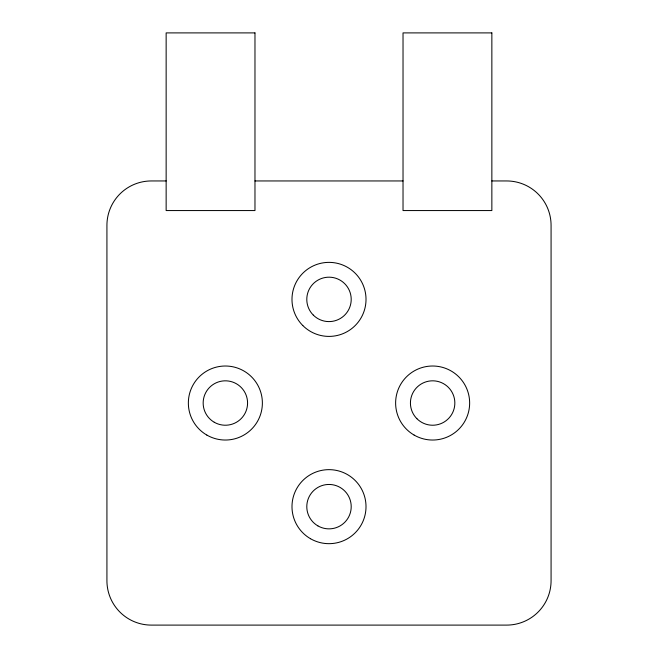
<?xml version="1.0" encoding="UTF-8"?>
<svg xmlns="http://www.w3.org/2000/svg" width="658" height="658" viewBox="0 0 658 658"><rect width="100%" height="100%" fill="white"/><g stroke="black" fill="none" stroke-linecap="round" stroke-linejoin="round"><path stroke-width="0.99" d="M166.145 180.95L151.34 180.95A44.415 44.415 0 0 0 106.925 225.365L106.925 580.685A44.415 44.415 0 0 0 151.34 625.1L506.66 625.1A44.415 44.415 0 0 0 551.075 580.685L551.075 225.365A44.415 44.415 0 0 0 506.66 180.95L491.855 180.95M254.975 180.95L403.025 180.95M254.975 32.9L166.145 32.9L166.145 210.56L254.975 210.56L254.975 32.9M491.855 32.9L403.025 32.9L403.025 210.56L491.855 210.56L491.855 32.9M317.896 525.89A22.207 22.207 0 0 0 351.207 506.66A22.207 22.207 0 0 0 317.896 487.43A22.207 22.207 0 0 0 317.896 525.89M214.261 422.255A22.207 22.207 0 0 0 247.572 403.025A22.207 22.207 0 0 0 214.261 383.795A22.207 22.207 0 0 0 214.261 422.255M313.298 315.092A22.207 22.207 0 0 0 350.451 305.139A22.207 22.207 0 0 0 323.251 277.939A22.207 22.207 0 0 0 313.298 315.092M416.933 418.727A22.207 22.207 0 0 0 454.086 408.774A22.207 22.207 0 0 0 426.886 381.574A22.207 22.207 0 0 0 416.933 418.727M206.859 435.078A37.013 37.013 0 0 0 262.377 403.025A37.013 37.013 0 0 0 206.859 370.972A37.013 37.013 0 0 0 206.859 435.078M310.494 538.713A37.013 37.013 0 0 0 366.012 506.66A37.013 37.013 0 0 0 310.494 474.607A37.013 37.013 0 0 0 310.494 538.713M302.828 325.562A37.013 37.013 0 0 0 364.754 308.972A37.013 37.013 0 0 0 319.418 263.636A37.013 37.013 0 0 0 302.828 325.562M414.129 435.078A37.013 37.013 0 0 0 469.647 403.025A37.013 37.013 0 0 0 414.129 370.972A37.013 37.013 0 0 0 414.129 435.078"/></g></svg>
